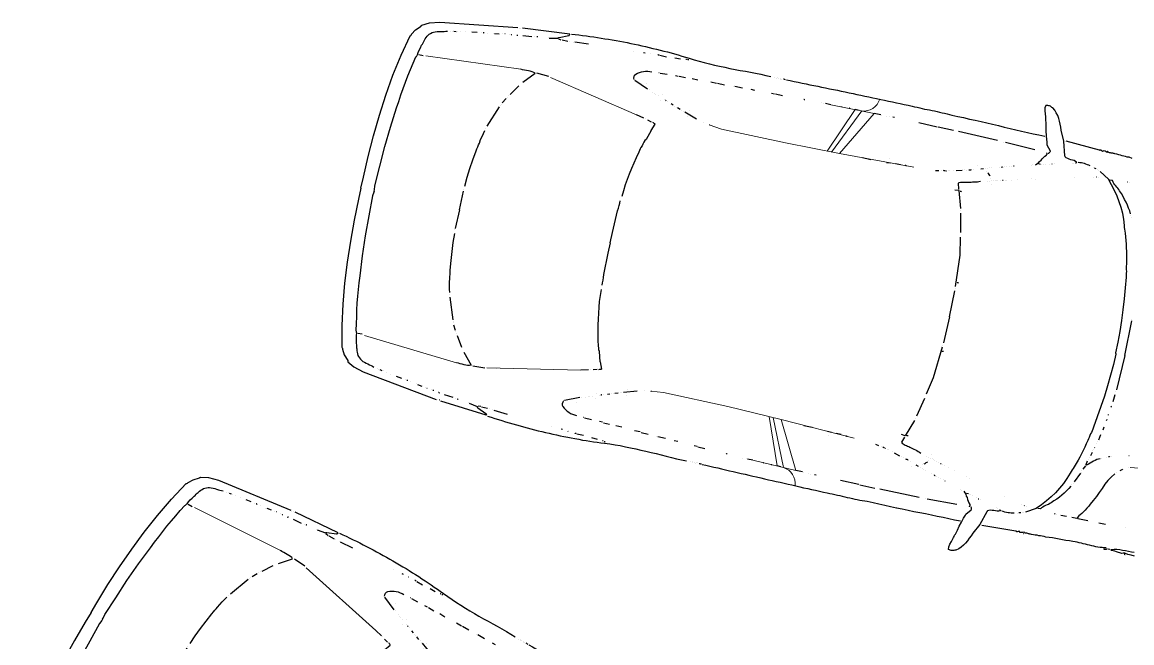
# Model space of a CAD drawing. Header units: metres. Extents: x -45 to 1930, y -347 to 488.
# Drawn here: x 159.108 to 163.72, y -39.914 to -37.332 of the extents above; entities that cross this region are included whole.
import ezdxf

# ---------------------------------------------------------------- set-up
doc = ezdxf.new("R2010")
doc.units = ezdxf.units.M

# ---------------------------------------------------------------- blocks, each defined once
blk = doc.blocks.new('BMW3-PUD')
at = {"lineweight": 0}
for p, q in [((2.5694, 0.7572), (2.3861, 0.7602)), ((2.3861, 0.7602), (2.4905, 0.5663)), ((2.4387, 0.7593), (2.5245, 0.5656)), ((2.4664, 0.7589), (2.5425, 0.5652)), ((3.3491, 0.5435), (3.7319, 0.6186)), ((3.8595, 0.6254), (4.2578, 0.5956)), ((1.0314, 0.4512), (0.2143, 0.3401)), ((3.3491, -0.5435), (3.7319, -0.6186)), ((2.3861, -0.7602), (2.4905, -0.5663)), ((2.4387, -0.7593), (2.5245, -0.5656)), ((2.4664, -0.7589), (2.5425, -0.5652)), ((3.8595, -0.6254), (4.2578, -0.5956)), ((2.5694, -0.7572), (2.3861, -0.7602))]:
    blk.add_line(p, q, dxfattribs=at)
for points in [[(1.5236, 0.7387), (1.5228, 0.7394), (1.5213, 0.7394), (1.5198, 0.7409), (1.519, 0.7424), (1.525, 0.7447), (1.5318, 0.7463), (1.5393, 0.7471), (1.546, 0.7472), (1.5528, 0.748), (1.5595, 0.7489), (1.5663, 0.7512), (1.5715, 0.7543), (1.5722, 0.7558), (1.573, 0.7573), (1.5737, 0.758), (1.5737, 0.758), (1.5902, 0.8161), (1.6115, 0.8584), (1.6159, 0.8704), (1.621, 0.8818), (1.6261, 0.8938), (1.632, 0.9044), (1.6386, 0.915), (1.6468, 0.9249), (1.6549, 0.934), (1.6653, 0.9416), (1.6691, 0.9432), (1.6728, 0.9447), (1.6765, 0.9462), (1.6803, 0.9471), (1.684, 0.9471), (1.6878, 0.9471), (1.6916, 0.9464), (1.6953, 0.9457), (1.697, 0.9345), (1.6948, 0.9232), (1.6905, 0.9111), (1.6876, 0.8991), (1.6855, 0.893), (1.684, 0.8878), (1.6833, 0.8825), (1.6811, 0.878), (1.6768, 0.8592), (1.6725, 0.8411), (1.6675, 0.823), (1.6625, 0.8057), (1.6603, 0.8004), (1.6588, 0.7951), (1.6574, 0.7906), (1.6567, 0.7861), (1.6382, 0.7648), (1.6375, 0.7618), (1.6382, 0.7588), (1.6398, 0.7558), (1.6413, 0.7536), (1.6413, 0.7536), (1.6428, 0.7529), (1.6436, 0.7521), (1.6436, 0.7521)], [(0.9341, 0.8075), (0.9484, 0.8069), (0.9626, 0.8063), (0.9762, 0.8035), (0.9829, 0.8058), (0.9889, 0.8074), (0.9964, 0.8075), (1.0032, 0.8068), (1.0107, 0.8061), (1.0182, 0.8047), (1.0257, 0.8041), (1.0325, 0.8042), (1.034, 0.8034), (1.0347, 0.8034), (1.0348, 0.8019), (1.0348, 0.8004), (1.0236, 0.7973), (1.0123, 0.7949), (1.0003, 0.794), (0.9883, 0.7931), (0.9756, 0.793), (0.9635, 0.7928), (0.9508, 0.7927), (0.9388, 0.7918)], [(0.9784, 0.8088), (0.9776, 0.8088), (0.9761, 0.8087), (0.9754, 0.8087), (0.9739, 0.8087)], [(1.04, 0.8027), (1.0475, 0.8028)], [(1.0535, 0.8007), (1.0535, 0.8007), (1.0535, 0.8022), (1.0528, 0.8029), (1.0528, 0.8029), (1.055, 0.8052), (1.0587, 0.8067), (1.0625, 0.8068), (1.0663, 0.8046)], [(1.0566, 0.7984), (1.0648, 0.8), (1.0738, 0.8016), (1.0821, 0.8025), (1.0911, 0.8033), (1.1001, 0.8035), (1.1083, 0.8036), (1.1173, 0.8037), (1.1264, 0.803), (1.1354, 0.8031), (1.1444, 0.8025), (1.1534, 0.8026), (1.1617, 0.8019), (1.1707, 0.802), (1.1797, 0.8022), (1.1887, 0.8023), (1.1977, 0.8024), (1.212, 0.8033), (1.227, 0.8042), (1.2412, 0.8051), (1.2555, 0.8053), (1.269, 0.8055), (1.2833, 0.8064), (1.2975, 0.8073), (1.311, 0.809), (1.3193, 0.8083), (1.3268, 0.8084), (1.3335, 0.8085), (1.341, 0.8093), (1.3485, 0.8094), (1.356, 0.8103), (1.3636, 0.8104), (1.3718, 0.8104), (1.3756, 0.8105), (1.3786, 0.8105), (1.3816, 0.8106), (1.3853, 0.8106), (1.3883, 0.8099), (1.3914, 0.8099), (1.3951, 0.81), (1.3988, 0.8108), (1.4004, 0.8108), (1.4018, 0.8108), (1.4026, 0.8101), (1.4041, 0.8086), (1.4094, 0.8109), (1.4146, 0.8125), (1.4198, 0.8125), (1.4244, 0.8088), (1.4319, 0.8127), (1.4334, 0.8127), (1.4349, 0.812), (1.4356, 0.8112), (1.4379, 0.8112), (1.582, 0.8182)], [(1.4055, 0.8139), (1.4055, 0.8139), (1.4048, 0.8139), (1.4041, 0.8138), (1.4041, 0.8138)], [(1.4378, 0.8143), (1.4378, 0.8143)], [(2.7721, 0.8189), (2.7556, 0.8195), (2.7391, 0.8193), (2.7225, 0.8198), (2.7053, 0.8196), (2.6887, 0.8202), (2.6722, 0.82), (2.6557, 0.8205), (2.6392, 0.8203), (2.6226, 0.8209), (2.6054, 0.8207), (2.5889, 0.8212), (2.5724, 0.821), (2.5558, 0.8216), (2.5393, 0.8214), (2.522, 0.8219), (2.5055, 0.8217), (2.489, 0.8223), (2.4725, 0.8221), (2.4559, 0.8226), (2.4387, 0.8224), (2.4221, 0.823), (2.4056, 0.8228), (2.3891, 0.8226), (2.3718, 0.8232), (2.3553, 0.823), (2.3388, 0.8235), (2.3215, 0.8233), (2.305, 0.8231), (2.2885, 0.8236), (2.272, 0.8234), (2.2547, 0.824), (2.2382, 0.8238), (2.2276, 0.8237), (2.2171, 0.8236), (2.2059, 0.8234), (2.1954, 0.8233), (2.1848, 0.8232), (2.1743, 0.8238), (2.1638, 0.8237), (2.1533, 0.8243), (2.1428, 0.8242), (2.1315, 0.824), (2.121, 0.8239), (2.1105, 0.8238), (2.1, 0.8237), (2.0895, 0.8235), (2.079, 0.8226), (2.0685, 0.8218), (2.0437, 0.8222), (2.0189, 0.8227), (1.9942, 0.8224), (1.9694, 0.8228), (1.9446, 0.8225), (1.9198, 0.8222), (1.8951, 0.822), (1.8703, 0.8217), (1.8455, 0.8206), (1.8207, 0.8203), (1.796, 0.82), (1.7712, 0.8197), (1.7464, 0.8194), (1.7224, 0.8192), (1.6976, 0.8196), (1.6728, 0.8193)], [(1.9431, 0.8203), (1.9431, 0.8203)], [(2.7751, 0.8182), (2.7781, 0.819), (2.7804, 0.819), (2.7826, 0.819), (2.7849, 0.8191)], [(2.7924, 0.8169), (2.7924, 0.8169)], [(2.7984, 0.8192), (2.7984, 0.8192)], [(2.7984, 0.8162), (2.7984, 0.8162)], [(2.8059, 0.8186), (2.8059, 0.8186)], [(2.8119, 0.8194), (2.8119, 0.8194)], [(2.8127, 0.8164), (2.8127, 0.8164)], [(2.8224, 0.8158), (2.8224, 0.8158)], [(3.686, 0.8133), (3.6702, 0.8146), (3.6552, 0.8167), (3.6394, 0.818), (3.6236, 0.8193), (3.6086, 0.8206), (3.5928, 0.8219), (3.577, 0.8225), (3.5612, 0.8238), (3.5455, 0.8244), (3.5304, 0.8257), (3.5146, 0.8263), (3.4989, 0.8268), (3.4831, 0.8274), (3.4673, 0.828), (3.4516, 0.8285), (3.4365, 0.8284), (3.4208, 0.8289), (3.405, 0.8287), (3.3892, 0.8285), (3.3734, 0.8291), (3.3577, 0.8289), (3.3419, 0.828), (3.3269, 0.8278), (3.3111, 0.8276), (3.2954, 0.8267), (3.2796, 0.8265), (3.2639, 0.8255), (3.2489, 0.8246), (3.2331, 0.8236), (3.2173, 0.8227), (3.2024, 0.821), (3.1866, 0.8201), (3.1648, 0.8183), (3.1431, 0.8166), (3.1213, 0.8156), (3.0988, 0.8153), (3.077, 0.815), (3.0552, 0.8148), (3.0334, 0.8153), (3.0117, 0.815), (2.9899, 0.8155), (2.9681, 0.816), (2.9463, 0.8172), (2.9246, 0.8177), (2.9028, 0.8182), (2.881, 0.8187), (2.86, 0.8185), (2.8382, 0.8189)], [(3.1904, 0.8127), (3.1897, 0.8134), (3.1889, 0.8134), (3.1874, 0.8141), (3.1866, 0.8149)], [(3.195, 0.8119), (3.195, 0.8119), (3.1964, 0.812), (3.1972, 0.812), (3.1979, 0.812)], [(3.2446, 0.8088), (3.2205, 0.81)], [(3.3076, 0.8065), (3.2791, 0.8062)], [(3.3107, 0.8058), (3.3121, 0.8058), (3.3136, 0.8058), (3.3144, 0.8059), (3.3167, 0.8059)], [(3.3452, 0.804), (3.3452, 0.804), (3.346, 0.804), (3.346, 0.804), (3.346, 0.804)], [(3.3693, 0.802), (3.376, 0.8021)], [(3.4174, 0.7988), (3.4174, 0.7988)], [(3.6653, 0.7845), (3.6082, 0.7884)], [(3.7728, 0.7775), (3.7374, 0.7846), (3.7367, 0.7854), (3.7359, 0.7869), (3.7344, 0.7876), (3.7329, 0.7891), (3.6951, 0.8051), (3.6944, 0.8059), (3.6936, 0.8074), (3.6921, 0.8089), (3.692, 0.8111), (3.8897, 0.794)], [(3.8965, 0.791), (3.8965, 0.791), (3.8965, 0.791), (3.8958, 0.791), (3.8958, 0.791), (3.8958, 0.791), (3.8965, 0.791), (3.8965, 0.791), (3.8965, 0.791)], [(3.9033, 0.7896), (3.9033, 0.7896)], [(4.4034, 0), (4.4032, 0.0469), (4.4022, 0.1355), (4.3989, 0.2241), (4.3933, 0.3126), (4.3855, 0.4004), (4.374, 0.4881), (4.3586, 0.5758), (4.3388, 0.6634), (4.3373, 0.6649), (4.3358, 0.6671), (4.335, 0.6694), (4.335, 0.6709), (4.3227, 0.6917), (4.3037, 0.7125), (4.3029, 0.714), (4.3022, 0.7148), (4.3021, 0.7163), (4.3014, 0.717), (4.2727, 0.7325), (4.2312, 0.7447), (3.9093, 0.7919)], [(1.4613, 0.7394), (1.468, 0.741), (1.474, 0.7418), (1.4807, 0.7427), (1.4867, 0.7435), (1.4935, 0.7436), (1.5003, 0.7437), (1.507, 0.743), (1.5138, 0.7423)], [(1.6856, 0.6955), (1.6802, 0.7007), (1.6749, 0.7059), (1.6711, 0.7127), (1.6665, 0.7186), (1.6627, 0.7253), (1.6588, 0.7313), (1.6543, 0.738), (1.6489, 0.7439), (1.6489, 0.7454), (1.6482, 0.7469), (1.6474, 0.7484), (1.6474, 0.7492), (1.6474, 0.7507), (1.6481, 0.7514), (1.6496, 0.7529), (1.6503, 0.7537)], [(1.7014, 0.7558), (1.8267, 0.7596)], [(1.8327, 0.7574), (1.8327, 0.7574)], [(1.8612, 0.76), (2.0279, 0.762)], [(2.1135, 0.7622), (2.0489, 0.7622)], [(2.1173, 0.7608), (2.1961, 0.7617)], [(2.2997, 0.7614), (2.3065, 0.7615)], [(2.3223, 0.7617), (2.3223, 0.7617)], [(2.332, 0.7604), (2.332, 0.7604)], [(2.3538, 0.7606), (2.3538, 0.7606)], [(2.3576, 0.7599), (2.3861, 0.7602)], [(2.4499, 0.7587), (2.4664, 0.7589)], [(2.489, 0.7592), (2.489, 0.7592), (2.4905, 0.7592), (2.4912, 0.7592), (2.4912, 0.7592)], [(2.4987, 0.7586), (2.4987, 0.7586)], [(2.5228, 0.7589), (2.5228, 0.7589), (2.5243, 0.7589), (2.525, 0.7589), (2.525, 0.7589)], [(2.5694, 0.7572), (2.5926, 0.7574)], [(2.5987, 0.7553), (2.5987, 0.7553)], [(2.6114, 0.7577), (2.6114, 0.7577)], [(2.679, 0.754), (2.6805, 0.754), (2.6813, 0.754), (2.6828, 0.754), (2.6843, 0.754)], [(2.8044, 0.7517), (2.7744, 0.7521)], [(2.8082, 0.7503), (2.821, 0.7504)], [(2.8908, 0.7475), (2.9059, 0.7477)], [(2.9434, 0.7459), (2.9757, 0.7463)], [(2.9825, 0.7456), (2.9825, 0.7456)], [(3.0486, 0.7434), (3.0186, 0.7438)], [(3.0523, 0.7419), (3.0764, 0.7422)], [(3.1312, 0.7391), (3.156, 0.7394)], [(3.2101, 0.7378), (3.1838, 0.7382)], [(3.6699, 0.7831), (3.6699, 0.7831)], [(3.6856, 0.7832), (3.6856, 0.7832)], [(3.7187, 0.7814), (3.6939, 0.7818)], [(3.7217, 0.7799), (3.7329, 0.7816)], [(3.7773, 0.7768), (3.7773, 0.7768)], [(3.8202, 0.7721), (3.8209, 0.7721), (3.8217, 0.7721), (3.8224, 0.7721), (3.8239, 0.7721)], [(3.8315, 0.77), (3.8315, 0.77)], [(3.8818, 0.7646), (3.8442, 0.7679)], [(3.9067, 0.7604), (3.9059, 0.7603), (3.9044, 0.7611), (3.9036, 0.7618), (3.9021, 0.7618)], [(3.9277, 0.7576), (3.9277, 0.7576), (3.9285, 0.7576), (3.93, 0.7576), (3.9307, 0.7577)], [(3.9382, 0.757), (3.9382, 0.757)], [(3.9555, 0.7549), (3.9555, 0.7549), (3.9563, 0.7549), (3.957, 0.755), (3.957, 0.755)], [(3.9653, 0.7528), (3.9653, 0.7528)], [(3.9984, 0.7472), (3.9796, 0.7507)], [(4.0029, 0.7458), (4.0029, 0.7458)], [(4.0285, 0.7423), (4.0285, 0.7423)], [(4.0413, 0.7402), (4.0428, 0.7402), (4.0435, 0.7402), (4.0451, 0.7402), (4.0458, 0.7402)], [(4.0526, 0.7396), (4.0526, 0.7396)], [(0.9962, 0.7009), (0.9962, 0.7009)], [(1.081, 0.7041), (1.1088, 0.7044)], [(1.0873, 0.4909), (1.0991, 0.5068), (1.1094, 0.5235), (1.1182, 0.5416), (1.1262, 0.5612), (1.1343, 0.5801), (1.1423, 0.599), (1.1511, 0.6179), (1.1607, 0.6352), (1.165, 0.645), (1.1702, 0.6549), (1.1753, 0.664), (1.1812, 0.673), (1.1864, 0.6806), (1.1916, 0.6874), (1.196, 0.6935), (1.2004, 0.701), (1.2004, 0.7018), (1.2004, 0.7033), (1.2011, 0.704), (1.2019, 0.7056), (1.2236, 0.7066)], [(1.1515, 0.7057), (1.1515, 0.7057)], [(1.1561, 0.705), (1.1973, 0.7062)], [(1.1907, 0), (1.1907, 0.0026), (1.1909, 0.0476), (1.1927, 0.0935), (1.1959, 0.1386), (1.1991, 0.1836), (1.2038, 0.2295), (1.2093, 0.2746), (1.2155, 0.3197), (1.2169, 0.328), (1.2183, 0.3356), (1.2197, 0.3431), (1.2219, 0.3499), (1.2233, 0.3574), (1.2247, 0.3649), (1.2254, 0.3717), (1.2268, 0.3785), (1.2304, 0.3935), (1.2332, 0.4086), (1.2368, 0.4236), (1.2411, 0.4387), (1.2447, 0.4538), (1.249, 0.4681), (1.2533, 0.4831), (1.2584, 0.4975), (1.2613, 0.5058), (1.2642, 0.5126), (1.2671, 0.5201), (1.2693, 0.5276), (1.278, 0.5525), (1.2875, 0.5752), (1.2993, 0.5978), (1.3118, 0.6198), (1.3258, 0.6402), (1.3413, 0.6607), (1.3583, 0.6811), (1.3761, 0.7009), (1.4164, 0.7254)], [(1.2454, 0.7068), (1.2702, 0.7071)], [(1.2552, 0.58), (1.261, 0.5914), (1.2684, 0.602), (1.2758, 0.6133), (1.2832, 0.6239), (1.2921, 0.6338), (1.3009, 0.6444), (1.3106, 0.6543), (1.3202, 0.6642), (1.3247, 0.6687), (1.3299, 0.6733), (1.3351, 0.6771), (1.3403, 0.6809), (1.3455, 0.6847), (1.35, 0.6893), (1.3544, 0.6939), (1.3581, 0.6992), (1.3694, 0.6993)], [(1.2882, 0.7073), (1.2882, 0.7073)], [(1.2942, 0.7067), (1.2942, 0.7067), (1.2957, 0.7067), (1.2965, 0.7067), (1.2965, 0.7067)], [(1.4189, 0.7014), (1.4189, 0.7014)], [(1.4224, 0.7277), (1.4224, 0.7277)], [(1.4279, 0.7), (1.4279, 0.7), (1.4272, 0.7), (1.4257, 0.7), (1.4257, 0.7)], [(1.4291, 0.73), (1.4291, 0.73)], [(1.4351, 0.7331), (1.4426, 0.734)], [(1.4377, 0.6971), (1.4377, 0.6971)], [(1.4485, 0.7363), (1.4485, 0.7363)], [(1.5312, 0.735), (1.5312, 0.735)], [(1.5379, 0.7336), (1.5379, 0.7336)], [(1.6102, 0.7157), (1.6102, 0.7157)], [(1.62, 0.7136), (1.62, 0.7136), (1.6193, 0.7135), (1.6178, 0.7135), (1.6178, 0.7135)], [(1.6291, 0.7107), (1.6291, 0.7107)], [(1.6449, 0.7063), (1.6449, 0.7063)], [(1.6532, 0.7042), (1.6532, 0.7042)], [(1.6607, 0.7028), (1.6607, 0.7028)], [(1.6645, 0.7013), (1.672, 0.7014)], [(1.6954, 0.6927), (1.6954, 0.6927)], [(3.2146, 0.7363), (3.2266, 0.7365)], [(3.2905, 0.7342), (3.2612, 0.7354)], [(3.295, 0.7335), (3.295, 0.7335), (3.2957, 0.7336), (3.2965, 0.7336), (3.2965, 0.7336)], [(3.391, 0.6844), (3.3931, 0.6904), (3.3938, 0.6972), (3.393, 0.7032), (3.3892, 0.7084), (3.3823, 0.7136), (3.3748, 0.718), (3.3672, 0.7224), (3.3597, 0.726), (3.3514, 0.729), (3.3423, 0.7304), (3.3341, 0.7317), (3.3251, 0.7316)], [(4.0924, 0.7333), (4.0699, 0.7368)], [(4.1165, 0.7291), (4.1165, 0.7291)], [(4.1376, 0.7248), (4.1376, 0.7248)], [(4.1489, 0.7227), (4.1489, 0.7227)], [(4.1654, 0.7207), (4.1564, 0.7221)], [(4.1699, 0.72), (4.1699, 0.72)], [(4.1775, 0.7178), (4.1775, 0.7178)], [(4.3475, 0), (4.3474, 0.005), (4.3495, 0.0215), (4.3462, 0.1056), (4.343, 0.1904), (4.3375, 0.2744), (4.3297, 0.3577), (4.3271, 0.3862), (4.3238, 0.4147), (4.3204, 0.4424), (4.3171, 0.4702), (4.3123, 0.4986), (4.3074, 0.5264), (4.3026, 0.5541), (4.297, 0.5826), (4.2955, 0.5848), (4.2947, 0.5878), (4.2939, 0.59), (4.2924, 0.5923), (4.2922, 0.6028), (4.2899, 0.6133), (4.2867, 0.6237), (4.2843, 0.635), (4.282, 0.6402), (4.2805, 0.6462), (4.2789, 0.6522), (4.2773, 0.6574), (4.275, 0.6641), (4.2727, 0.6701), (4.2703, 0.6761), (4.2665, 0.6821), (4.2627, 0.6865), (4.2581, 0.691), (4.2528, 0.6954), (4.2476, 0.6991), (4.2408, 0.702), (4.2332, 0.7042), (4.2257, 0.7064), (4.2189, 0.7078), (4.2114, 0.7099), (4.2046, 0.7114), (4.1978, 0.7135), (4.1918, 0.7157)], [(4.2969, 0.7155), (4.2969, 0.7155)], [(1.5138, 0.6793), (1.5138, 0.6793)], [(1.7014, 0.6905), (1.7014, 0.6905)], [(1.7714, 0.6703), (1.7714, 0.6703), (1.7714, 0.6711), (1.7707, 0.6718), (1.7707, 0.6718)], [(1.7798, 0.6666), (1.7798, 0.6666)], [(1.7895, 0.6653), (1.7895, 0.6653)], [(1.8001, 0.6616), (1.8001, 0.6616)], [(1.8084, 0.6595), (1.8084, 0.6595)], [(1.8204, 0.6551), (1.8197, 0.6559), (1.8189, 0.6566), (1.8167, 0.6566), (1.8152, 0.6573)], [(1.8302, 0.6522), (1.8302, 0.6522)], [(3.2622, 0.6475), (3.2622, 0.6475)], [(3.3043, 0.6488), (3.3043, 0.6488)], [(3.3207, 0.6558), (3.3207, 0.6558)], [(3.3282, 0.6566), (3.3872, 0.6813)], [(3.3369, 0.6807), (3.3369, 0.6807)], [(1.6742, 0.6368), (1.6742, 0.6368)], [(1.6885, 0.634), (1.6885, 0.634)], [(1.7428, 0.6189), (1.7428, 0.6189)], [(1.7684, 0.6117), (1.7684, 0.6117)], [(1.788, 0.6074), (1.788, 0.6074)], [(1.794, 0.6052), (1.794, 0.6052)], [(1.8046, 0.6031), (1.8046, 0.6031), (1.8038, 0.6031), (1.8023, 0.6031), (1.8023, 0.6031)], [(1.8143, 0.6002), (1.8143, 0.6002)], [(1.8556, 0.6007), (1.8556, 0.6007)], [(1.8585, 0.6083), (1.8615, 0.6113), (1.8645, 0.6143), (1.8682, 0.6181), (1.8719, 0.6204)], [(1.8604, 0.6436), (1.8604, 0.6436)], [(1.8679, 0.6414), (1.8679, 0.6414)], [(1.8755, 0.6385), (1.8755, 0.6385)], [(1.8786, 0.625), (1.8786, 0.625)], [(1.8845, 0.6364), (1.8845, 0.6364)], [(1.9033, 0.6306), (1.8928, 0.6334)], [(1.9182, 0.639), (1.9182, 0.639)], [(1.9305, 0.6211), (1.9305, 0.6211)], [(1.9508, 0.6154), (1.9478, 0.6161), (1.9456, 0.6161), (1.9425, 0.6168), (1.9403, 0.619)], [(1.9591, 0.6125), (1.9591, 0.6125)], [(1.9681, 0.6111), (1.9681, 0.6111)], [(2.0021, 0.601), (1.978, 0.6082)], [(3.1388, 0.6063), (3.1388, 0.6063)], [(3.1689, 0.6006), (3.1689, 0.6006)], [(3.1764, 0.6037), (3.1891, 0.6084)], [(3.1951, 0.61), (3.1951, 0.61)], [(3.2033, 0.6123), (3.2033, 0.6123)], [(3.2093, 0.6154), (3.219, 0.6193)], [(3.2347, 0.6247), (3.2347, 0.6247)], [(3.2415, 0.6263), (3.2422, 0.6263), (3.243, 0.627), (3.2437, 0.6278), (3.2452, 0.6278)], [(3.2512, 0.6294), (3.2512, 0.6294)], [(3.2655, 0.6236), (3.2655, 0.6236)], [(3.2781, 0.6395), (3.2781, 0.6395)], [(3.2886, 0.6434), (3.2886, 0.6434)], [(3.2945, 0.6457), (3.2945, 0.6457)], [(3.6922, 0.6129), (3.6922, 0.6129)], [(3.7319, 0.6186), (3.7319, 0.6186)], [(3.7394, 0.6209), (3.7911, 0.6238)], [(3.8398, 0.5749), (3.7987, 0.6217), (3.8047, 0.624), (3.8121, 0.6256), (3.8196, 0.6257), (3.8272, 0.6257), (3.8354, 0.6251), (3.8437, 0.6252), (3.852, 0.6246), (3.8595, 0.6254)], [(1.2281, 0.5189), (1.2449, 0.5589)], [(1.2471, 0.5649), (1.2471, 0.5649)], [(1.2522, 0.5725), (1.2522, 0.5725)], [(1.8234, 0.5981), (1.8234, 0.5981)], [(1.8309, 0.5952), (1.8309, 0.5952)], [(1.8347, 0.5937), (1.8347, 0.5937)], [(1.8422, 0.5923), (1.8422, 0.5923)], [(1.8477, 0.5743), (1.8477, 0.5743)], [(1.8498, 0.5909), (1.8498, 0.5909)], [(1.8573, 0.588), (1.8573, 0.588)], [(1.8664, 0.5851), (1.8664, 0.5851)], [(1.9744, 0.5278), (1.9816, 0.5512), (1.9786, 0.5549), (1.974, 0.5571), (1.9695, 0.5585), (1.9643, 0.56), (1.959, 0.5607), (1.9537, 0.5621), (1.9484, 0.5628), (1.9439, 0.565), (1.9379, 0.5664), (1.9311, 0.5678), (1.9251, 0.5693), (1.9183, 0.5707), (1.9123, 0.5721), (1.9055, 0.5743), (1.8995, 0.5765), (1.8934, 0.5794)], [(2.0111, 0.5981), (2.0111, 0.5981)], [(2.0269, 0.5945), (2.0269, 0.5945)], [(2.0322, 0.5931), (2.0322, 0.5931)], [(2.0435, 0.5902), (2.0435, 0.5902), (2.0427, 0.5909), (2.0412, 0.5917), (2.0412, 0.5917)], [(2.0465, 0.5895), (2.048, 0.5895), (2.0495, 0.5895), (2.051, 0.5895), (2.0533, 0.5896)], [(2.0593, 0.5874), (2.0593, 0.5874)], [(2.0856, 0.5832), (2.0721, 0.5853)], [(2.2081, 0.5764), (2.2096, 0.5764), (2.2103, 0.5764), (2.2118, 0.5764), (2.2133, 0.5765)], [(2.2268, 0.5766), (2.2268, 0.5766)], [(2.2336, 0.5745), (2.2547, 0.5747)], [(2.2922, 0.5721), (2.2757, 0.5734)], [(2.2845, 0.5893), (2.2845, 0.5893)], [(2.3936, 0.5703), (2.3583, 0.5699)], [(3.0724, 0.5709), (3.0724, 0.5709)], [(3.1016, 0.5788), (3.1555, 0.5975)], [(3.1421, 0.5823), (3.1421, 0.5823)], [(3.1622, 0.5983), (3.1622, 0.5983)], [(3.603, 0.5946), (3.603, 0.5946)], [(3.8811, 0.513), (3.8535, 0.5562)], [(4.2683, 0.5927), (4.2871, 0.5929)], [(1.2259, 0.5129), (1.2259, 0.5129)], [(1.949, 0.4517), (1.9722, 0.5225), (1.9895, 0.5205)], [(1.961, 0.5201), (1.9625, 0.5202), (1.964, 0.5202), (1.9647, 0.5202), (1.967, 0.5202)], [(3.2768, 0.4931), (3.266, 0.5214), (3.2675, 0.523), (3.2697, 0.5245), (3.2727, 0.5253), (3.2764, 0.5268)], [(3.2824, 0.5269), (3.2989, 0.5316)], [(3.3109, 0.5347), (3.3109, 0.5347)], [(3.3176, 0.5363), (3.3491, 0.5435)], [(1.0546, 0.4627), (1.0546, 0.4627)], [(1.0605, 0.4666), (1.0702, 0.4735)], [(1.0821, 0.4849), (1.0821, 0.4849)], [(1.1607, 0.4423), (1.1674, 0.4453), (1.1734, 0.4484), (1.1794, 0.453), (1.1853, 0.4583), (1.1912, 0.4636), (1.1972, 0.469), (1.2031, 0.4743), (1.2098, 0.4804), (1.2106, 0.4804), (1.2113, 0.4797), (1.2121, 0.4789), (1.2128, 0.4782), (1.21, 0.4616)], [(1.2135, 0.4834), (1.2216, 0.5001)], [(1.2237, 0.5068), (1.2237, 0.5068)], [(3.2768, 0.4931), (3.2886, 0.4519), (3.2932, 0.4459), (3.2955, 0.4385), (3.2979, 0.4295), (3.2995, 0.422), (3.3026, 0.4145), (3.3042, 0.4078), (3.3057, 0.401), (3.3073, 0.3935), (3.3129, 0.3688), (3.3176, 0.3448), (3.3224, 0.3209), (3.3265, 0.2962), (3.3298, 0.2722), (3.3331, 0.2482), (3.3349, 0.2234), (3.3367, 0.1986)], [(3.8864, 0.5071), (3.8864, 0.5071)], [(3.8902, 0.4996), (3.8902, 0.4996)], [(3.9056, 0.4727), (3.8941, 0.4937)], [(3.9079, 0.4653), (3.9079, 0.4653)], [(1.0382, 0.4528), (1.0382, 0.4528)], [(1.1166, 0.4229), (1.1166, 0.4229)], [(1.1234, 0.4253), (1.1249, 0.4253), (1.1264, 0.4261), (1.1271, 0.4261), (1.1286, 0.4261)], [(1.1353, 0.4292), (1.1353, 0.4292)], [(1.154, 0.4392), (1.154, 0.4392)], [(1.197, 0.4164), (1.197, 0.4164)], [(1.1985, 0.4239), (1.202, 0.4382)], [(1.2035, 0.445), (1.2035, 0.445)], [(1.2079, 0.4541), (1.2079, 0.4541)], [(1.9277, 0.353), (1.9447, 0.4328)], [(1.9476, 0.4441), (1.9476, 0.4441)], [(3.9102, 0.46), (3.9102, 0.46)], [(3.9459, 0.3636), (3.9133, 0.4541)], [(1.0448, 0.4041), (1.0448, 0.4041), (1.0463, 0.4041), (1.047, 0.4041), (1.047, 0.4041)], [(1.1855, 0.3735), (1.1855, 0.3735)], [(1.1877, 0.381), (1.1877, 0.381)], [(1.1927, 0.4006), (1.1927, 0.4006), (1.1927, 0.4021), (1.1927, 0.4028), (1.1927, 0.4028)], [(1.1949, 0.4089), (1.1949, 0.4089)], [(1.1743, 0.311), (1.1749, 0.323)], [(1.1799, 0.3441), (1.1841, 0.3675)], [(1.9018, 0.1297), (1.9108, 0.2612), (1.9249, 0.3342)], [(3.9491, 0.3516), (3.9491, 0.3516)], [(3.9836, 0.1005), (3.9817, 0.1388), (3.9782, 0.1763), (3.974, 0.2145), (3.969, 0.2535), (3.9674, 0.2633), (3.9658, 0.2722), (3.9649, 0.2805), (3.9626, 0.2887), (3.9609, 0.3037), (3.9577, 0.3179), (3.9546, 0.3314), (3.9514, 0.3449)], [(1.1679, 0.2764), (1.1679, 0.2779), (1.1687, 0.2794), (1.1694, 0.2802), (1.1694, 0.2824)], [(1.1667, 0.2546), (1.1667, 0.2546), (1.1667, 0.2561), (1.1667, 0.2568), (1.1666, 0.2576)], [(1.1572, 0.1696), (1.1598, 0.199)], [(1.1619, 0.2177), (1.1619, 0.2193), (1.1619, 0.22), (1.1618, 0.2215), (1.1626, 0.2222)], [(1.153, 0), (1.1552, 0.1471)], [(1.1574, 0.1531), (1.1574, 0.1531)], [(1.8926, 0.1461), (1.8941, 0.1461), (1.8956, 0.1462), (1.8964, 0.1462), (1.8986, 0.1462)], [(3.3424, 0), (3.3423, 0.044), (3.3412, 0.1356), (3.3395, 0.1476), (3.3394, 0.1589), (3.3393, 0.1694), (3.3391, 0.1799)], [(1.8992, 0), (1.9005, 0.1109)], [(1.9004, 0.1222), (1.9004, 0.1222)], [(1.8987, 0.0535), (1.8987, 0.0535)], [(1.8988, 0.0588), (1.8988, 0.0588)], [(3.9834, 0), (3.9846, 0.0795)], [(3.9853, 0.0855), (3.9853, 0.0855)], [(1.153, 0), (1.1552, -0.1471)], [(1.1907, 0), (1.1907, -0.0026), (1.1909, -0.0476), (1.1927, -0.0935), (1.1959, -0.1386), (1.1991, -0.1836), (1.2038, -0.2295), (1.2093, -0.2746), (1.2155, -0.3197), (1.2169, -0.328), (1.2183, -0.3356), (1.2197, -0.3431), (1.2219, -0.3499), (1.2233, -0.3574), (1.2247, -0.3649), (1.2254, -0.3717), (1.2268, -0.3785), (1.2304, -0.3935), (1.2332, -0.4086), (1.2368, -0.4236), (1.2411, -0.4387), (1.2447, -0.4538), (1.249, -0.4681), (1.2533, -0.4831), (1.2584, -0.4975), (1.2613, -0.5058), (1.2642, -0.5126), (1.2671, -0.5201), (1.2693, -0.5276), (1.278, -0.5525), (1.2875, -0.5752), (1.2993, -0.5978), (1.3118, -0.6198), (1.3258, -0.6402), (1.3413, -0.6607), (1.3583, -0.6811), (1.3761, -0.7009), (1.4164, -0.7254)], [(4.4034, 0), (4.4032, -0.0469), (4.4022, -0.1355), (4.3989, -0.2241), (4.3933, -0.3126), (4.3855, -0.4004), (4.374, -0.4881), (4.3586, -0.5758), (4.3388, -0.6634), (4.3373, -0.6649), (4.3358, -0.6671), (4.335, -0.6694), (4.335, -0.6709), (4.3227, -0.6917), (4.3037, -0.7125), (4.3029, -0.714), (4.3022, -0.7148), (4.3021, -0.7163), (4.3014, -0.717), (4.2727, -0.7325), (4.2312, -0.7447), (3.9093, -0.7919)], [(3.9834, 0), (3.9846, -0.0795)], [(1.8992, 0), (1.9005, -0.1109)], [(3.3424, 0), (3.3423, -0.044), (3.3412, -0.1356), (3.3395, -0.1476), (3.3394, -0.1589), (3.3393, -0.1694), (3.3391, -0.1799)], [(4.3475, 0), (4.3474, -0.005), (4.3495, -0.0215), (4.3462, -0.1056), (4.343, -0.1904), (4.3375, -0.2744), (4.3297, -0.3577), (4.3271, -0.3862), (4.3238, -0.4147), (4.3204, -0.4424), (4.3171, -0.4702), (4.3123, -0.4986), (4.3074, -0.5264), (4.3026, -0.5541), (4.297, -0.5826), (4.2955, -0.5848), (4.2947, -0.5878), (4.2939, -0.59), (4.2924, -0.5923), (4.2922, -0.6028), (4.2899, -0.6133), (4.2867, -0.6237), (4.2843, -0.635), (4.282, -0.6402), (4.2805, -0.6462), (4.2789, -0.6522), (4.2773, -0.6574), (4.275, -0.6641), (4.2727, -0.6701), (4.2703, -0.6761), (4.2665, -0.6821), (4.2627, -0.6865), (4.2581, -0.691), (4.2528, -0.6954), (4.2476, -0.6991), (4.2408, -0.702), (4.2332, -0.7042), (4.2257, -0.7064), (4.2189, -0.7078), (4.2114, -0.7099), (4.2046, -0.7114), (4.1978, -0.7135), (4.1918, -0.7157)], [(1.8987, -0.0535), (1.8987, -0.0535)], [(1.8988, -0.0588), (1.8988, -0.0588)], [(3.9853, -0.0855), (3.9853, -0.0855)], [(1.9004, -0.1222), (1.9004, -0.1222)], [(1.9018, -0.1297), (1.9108, -0.2612), (1.9249, -0.3342)], [(3.9836, -0.1005), (3.9817, -0.1388), (3.9782, -0.1763), (3.974, -0.2145), (3.969, -0.2535), (3.9674, -0.2633), (3.9658, -0.2722), (3.9649, -0.2805), (3.9626, -0.2887), (3.9609, -0.3037), (3.9577, -0.3179), (3.9546, -0.3314), (3.9514, -0.3449)], [(1.1574, -0.1531), (1.1574, -0.1531)], [(1.8926, -0.1461), (1.8941, -0.1461), (1.8956, -0.1462), (1.8964, -0.1462), (1.8986, -0.1462)], [(3.2768, -0.4931), (3.2886, -0.4519), (3.2932, -0.4459), (3.2955, -0.4385), (3.2979, -0.4295), (3.2995, -0.422), (3.3026, -0.4145), (3.3042, -0.4078), (3.3057, -0.401), (3.3073, -0.3935), (3.3129, -0.3688), (3.3176, -0.3448), (3.3224, -0.3209), (3.3265, -0.2962), (3.3298, -0.2722), (3.3331, -0.2482), (3.3349, -0.2234), (3.3367, -0.1986)], [(1.9277, -0.353), (1.9447, -0.4328)], [(3.9459, -0.3636), (3.9133, -0.4541)], [(3.9491, -0.3516), (3.9491, -0.3516)], [(1.9476, -0.4441), (1.9476, -0.4441)], [(1.949, -0.4517), (1.9722, -0.5225), (1.9895, -0.5205)], [(3.9102, -0.46), (3.9102, -0.46)], [(3.2768, -0.4931), (3.266, -0.5214), (3.2675, -0.523), (3.2697, -0.5245), (3.2727, -0.5253), (3.2764, -0.5268)], [(3.8864, -0.5071), (3.8864, -0.5071)], [(3.8902, -0.4996), (3.8902, -0.4996)], [(3.9056, -0.4727), (3.8941, -0.4937)], [(3.9079, -0.4653), (3.9079, -0.4653)], [(1.9744, -0.5278), (1.9816, -0.5512), (1.9786, -0.5549), (1.974, -0.5571), (1.9695, -0.5585), (1.9643, -0.56), (1.959, -0.5607), (1.9537, -0.5621), (1.9484, -0.5628), (1.9439, -0.565), (1.9379, -0.5664), (1.9311, -0.5678), (1.9251, -0.5693), (1.9183, -0.5707), (1.9123, -0.5721), (1.9055, -0.5743), (1.8995, -0.5765), (1.8934, -0.5794)], [(1.961, -0.5201), (1.9625, -0.5202), (1.964, -0.5202), (1.9647, -0.5202), (1.967, -0.5202)], [(3.2824, -0.5269), (3.2989, -0.5316)], [(3.3109, -0.5347), (3.3109, -0.5347)], [(3.3176, -0.5363), (3.3491, -0.5435)], [(3.8811, -0.513), (3.8535, -0.5562)], [(1.2471, -0.5649), (1.2471, -0.5649)], [(1.2522, -0.5725), (1.2522, -0.5725)], [(1.2552, -0.58), (1.261, -0.5914), (1.2684, -0.602), (1.2758, -0.6133), (1.2832, -0.6239), (1.2921, -0.6338), (1.3009, -0.6444), (1.3106, -0.6543), (1.3202, -0.6642), (1.3247, -0.6687), (1.3299, -0.6733), (1.3351, -0.6771), (1.3403, -0.6809), (1.3455, -0.6847), (1.35, -0.6893), (1.3544, -0.6939), (1.3581, -0.6992), (1.3694, -0.6993)], [(1.8234, -0.5981), (1.8234, -0.5981)], [(1.8309, -0.5952), (1.8309, -0.5952)], [(1.8347, -0.5937), (1.8347, -0.5937)], [(1.8422, -0.5923), (1.8422, -0.5923)], [(1.8477, -0.5743), (1.8477, -0.5743)], [(1.8498, -0.5909), (1.8498, -0.5909)], [(1.8573, -0.588), (1.8573, -0.588)], [(1.8664, -0.5851), (1.8664, -0.5851)], [(2.0111, -0.5981), (2.0111, -0.5981)], [(2.0269, -0.5945), (2.0269, -0.5945)], [(2.0322, -0.5931), (2.0322, -0.5931)], [(2.0435, -0.5902), (2.0435, -0.5902), (2.0427, -0.5909), (2.0412, -0.5917), (2.0412, -0.5917)], [(2.0465, -0.5895), (2.048, -0.5895), (2.0495, -0.5895), (2.051, -0.5895), (2.0533, -0.5896)], [(2.0593, -0.5874), (2.0593, -0.5874)], [(2.0856, -0.5832), (2.0721, -0.5853)], [(2.2081, -0.5764), (2.2096, -0.5764), (2.2103, -0.5764), (2.2118, -0.5764), (2.2133, -0.5765)], [(2.2268, -0.5766), (2.2268, -0.5766)], [(2.2336, -0.5745), (2.2547, -0.5747)], [(2.2922, -0.5721), (2.2757, -0.5734)], [(2.2845, -0.5893), (2.2845, -0.5893)], [(2.3936, -0.5703), (2.3583, -0.5699)], [(3.0724, -0.5709), (3.0724, -0.5709)], [(3.1016, -0.5788), (3.1555, -0.5975)], [(3.1421, -0.5823), (3.1421, -0.5823)], [(3.1622, -0.5983), (3.1622, -0.5983)], [(3.603, -0.5946), (3.603, -0.5946)], [(3.8398, -0.5749), (3.7987, -0.6217), (3.8047, -0.624), (3.8121, -0.6256), (3.8196, -0.6257), (3.8272, -0.6257), (3.8354, -0.6251), (3.8437, -0.6252), (3.852, -0.6246), (3.8595, -0.6254)], [(4.2683, -0.5927), (4.2871, -0.5929)], [(1.6742, -0.6368), (1.6742, -0.6368)], [(1.6885, -0.634), (1.6885, -0.634)], [(1.7428, -0.6189), (1.7428, -0.6189)], [(1.7684, -0.6117), (1.7684, -0.6117)], [(1.788, -0.6074), (1.788, -0.6074)], [(1.794, -0.6052), (1.794, -0.6052)], [(1.8046, -0.6031), (1.8046, -0.6031), (1.8038, -0.6031), (1.8023, -0.6031), (1.8023, -0.6031)], [(1.8143, -0.6002), (1.8143, -0.6002)], [(1.8556, -0.6007), (1.8556, -0.6007)], [(1.8585, -0.6083), (1.8615, -0.6113), (1.8645, -0.6143), (1.8682, -0.6181), (1.8719, -0.6204)], [(1.8604, -0.6436), (1.8604, -0.6436)], [(1.8679, -0.6414), (1.8679, -0.6414)], [(1.8755, -0.6385), (1.8755, -0.6385)], [(1.8786, -0.625), (1.8786, -0.625)], [(1.8845, -0.6364), (1.8845, -0.6364)], [(1.9033, -0.6306), (1.8928, -0.6334)], [(1.9182, -0.639), (1.9182, -0.639)], [(1.9305, -0.6211), (1.9305, -0.6211)], [(1.9508, -0.6154), (1.9478, -0.6161), (1.9456, -0.6161), (1.9425, -0.6168), (1.9403, -0.619)], [(1.9591, -0.6125), (1.9591, -0.6125)], [(1.9681, -0.6111), (1.9681, -0.6111)], [(2.0021, -0.601), (1.978, -0.6082)], [(3.1388, -0.6063), (3.1388, -0.6063)], [(3.1689, -0.6006), (3.1689, -0.6006)], [(3.1764, -0.6037), (3.1891, -0.6084)], [(3.1951, -0.61), (3.1951, -0.61)], [(3.2033, -0.6123), (3.2033, -0.6123)], [(3.2093, -0.6154), (3.219, -0.6193)], [(3.2347, -0.6247), (3.2347, -0.6247)], [(3.2415, -0.6263), (3.2422, -0.6263), (3.243, -0.627), (3.2437, -0.6278), (3.2452, -0.6278)], [(3.2512, -0.6294), (3.2512, -0.6294)], [(3.2655, -0.6236), (3.2655, -0.6236)], [(3.2781, -0.6395), (3.2781, -0.6395)], [(3.2886, -0.6434), (3.2886, -0.6434)], [(3.2945, -0.6457), (3.2945, -0.6457)], [(3.6922, -0.6129), (3.6922, -0.6129)], [(3.7319, -0.6186), (3.7319, -0.6186)], [(3.7394, -0.6209), (3.7911, -0.6238)], [(1.5138, -0.6793), (1.5138, -0.6793)], [(1.7014, -0.6905), (1.7014, -0.6905)], [(1.7714, -0.6703), (1.7714, -0.6703), (1.7714, -0.6711), (1.7707, -0.6718), (1.7707, -0.6718)], [(1.7798, -0.6666), (1.7798, -0.6666)], [(1.7895, -0.6653), (1.7895, -0.6653)], [(1.8001, -0.6616), (1.8001, -0.6616)], [(1.8084, -0.6595), (1.8084, -0.6595)], [(1.8204, -0.6551), (1.8197, -0.6559), (1.8189, -0.6566), (1.8167, -0.6566), (1.8152, -0.6573)], [(1.8302, -0.6522), (1.8302, -0.6522)], [(3.2622, -0.6475), (3.2622, -0.6475)], [(3.3043, -0.6488), (3.3043, -0.6488)], [(3.3207, -0.6558), (3.3207, -0.6558)], [(3.391, -0.6844), (3.3931, -0.6904), (3.3938, -0.6972), (3.393, -0.7032), (3.3892, -0.7084), (3.3823, -0.7136), (3.3748, -0.718), (3.3672, -0.7224), (3.3597, -0.726), (3.3514, -0.729), (3.3423, -0.7304), (3.3341, -0.7317), (3.3251, -0.7316)], [(3.3282, -0.6566), (3.3872, -0.6813)], [(3.3369, -0.6807), (3.3369, -0.6807)], [(1.2882, -0.7073), (1.2882, -0.7073)], [(1.2942, -0.7067), (1.2942, -0.7067), (1.2957, -0.7067), (1.2965, -0.7067), (1.2965, -0.7067)], [(1.4189, -0.7014), (1.4189, -0.7014)], [(1.4224, -0.7277), (1.4224, -0.7277)], [(1.4279, -0.7), (1.4279, -0.7), (1.4272, -0.7), (1.4257, -0.7), (1.4257, -0.7)], [(1.4291, -0.73), (1.4291, -0.73)], [(1.4351, -0.7331), (1.4426, -0.734)], [(1.4377, -0.6971), (1.4377, -0.6971)], [(1.4485, -0.7363), (1.4485, -0.7363)], [(1.5312, -0.735), (1.5312, -0.735)], [(1.5379, -0.7336), (1.5379, -0.7336)], [(1.6102, -0.7157), (1.6102, -0.7157)], [(1.62, -0.7136), (1.62, -0.7136), (1.6193, -0.7135), (1.6178, -0.7135), (1.6178, -0.7135)], [(1.6291, -0.7107), (1.6291, -0.7107)], [(1.6449, -0.7063), (1.6449, -0.7063)], [(1.6856, -0.6955), (1.6802, -0.7007), (1.6749, -0.7059), (1.6711, -0.7127), (1.6665, -0.7186), (1.6627, -0.7253), (1.6588, -0.7313), (1.6543, -0.738), (1.6489, -0.7439), (1.6489, -0.7454), (1.6482, -0.7469), (1.6474, -0.7484), (1.6474, -0.7492), (1.6474, -0.7507), (1.6481, -0.7514), (1.6496, -0.7529), (1.6503, -0.7537)], [(1.6532, -0.7042), (1.6532, -0.7042)], [(1.6607, -0.7028), (1.6607, -0.7028)], [(1.6645, -0.7013), (1.672, -0.7014)], [(1.6954, -0.6927), (1.6954, -0.6927)], [(3.2101, -0.7378), (3.1838, -0.7382)], [(3.2146, -0.7363), (3.2266, -0.7365)], [(3.2905, -0.7342), (3.2612, -0.7354)], [(3.295, -0.7335), (3.295, -0.7335), (3.2957, -0.7336), (3.2965, -0.7336), (3.2965, -0.7336)], [(4.0924, -0.7333), (4.0699, -0.7368)], [(4.1165, -0.7291), (4.1165, -0.7291)], [(4.1376, -0.7248), (4.1376, -0.7248)], [(4.1489, -0.7227), (4.1489, -0.7227)], [(4.1654, -0.7207), (4.1564, -0.7221)], [(4.1699, -0.72), (4.1699, -0.72)], [(4.1775, -0.7178), (4.1775, -0.7178)], [(4.2969, -0.7155), (4.2969, -0.7155)], [(1.4613, -0.7394), (1.468, -0.741), (1.474, -0.7418), (1.4807, -0.7427), (1.4867, -0.7435), (1.4935, -0.7436), (1.5003, -0.7437), (1.507, -0.743), (1.5138, -0.7423)], [(1.5236, -0.7387), (1.5228, -0.7394), (1.5213, -0.7394), (1.5198, -0.7409), (1.519, -0.7424), (1.525, -0.7447), (1.5318, -0.7463), (1.5393, -0.7471), (1.546, -0.7472), (1.5528, -0.748), (1.5595, -0.7489), (1.5663, -0.7512), (1.5715, -0.7543), (1.5722, -0.7558), (1.573, -0.7573), (1.5737, -0.758), (1.5737, -0.758), (1.5902, -0.8161), (1.6115, -0.8584), (1.6159, -0.8704), (1.621, -0.8818), (1.6261, -0.8938), (1.632, -0.9044), (1.6386, -0.915), (1.6468, -0.9249), (1.6549, -0.934), (1.6653, -0.9416), (1.6691, -0.9432), (1.6728, -0.9447), (1.6765, -0.9462), (1.6803, -0.9471), (1.684, -0.9471), (1.6878, -0.9471), (1.6916, -0.9464), (1.6953, -0.9457), (1.697, -0.9345), (1.6948, -0.9232), (1.6905, -0.9111), (1.6876, -0.8991), (1.6855, -0.893), (1.684, -0.8878), (1.6833, -0.8825), (1.6811, -0.878), (1.6768, -0.8592), (1.6725, -0.8411), (1.6675, -0.823), (1.6625, -0.8057), (1.6603, -0.8004), (1.6588, -0.7951), (1.6574, -0.7906), (1.6567, -0.7861), (1.6382, -0.7648), (1.6375, -0.7618), (1.6382, -0.7588), (1.6398, -0.7558), (1.6413, -0.7536), (1.6413, -0.7536), (1.6428, -0.7529), (1.6436, -0.7521), (1.6436, -0.7521)], [(1.7014, -0.7558), (1.8267, -0.7596)], [(1.8327, -0.7574), (1.8327, -0.7574)], [(1.8612, -0.76), (2.0279, -0.762)], [(2.1135, -0.7622), (2.0489, -0.7622)], [(2.1173, -0.7608), (2.1961, -0.7617)], [(2.2997, -0.7614), (2.3065, -0.7615)], [(2.3223, -0.7617), (2.3223, -0.7617)], [(2.332, -0.7604), (2.332, -0.7604)], [(2.3538, -0.7606), (2.3538, -0.7606)], [(2.3576, -0.7599), (2.3861, -0.7602)], [(2.4499, -0.7587), (2.4664, -0.7589)], [(2.489, -0.7592), (2.489, -0.7592), (2.4905, -0.7592), (2.4912, -0.7592), (2.4912, -0.7592)], [(2.4987, -0.7586), (2.4987, -0.7586)], [(2.5228, -0.7589), (2.5228, -0.7589), (2.5243, -0.7589), (2.525, -0.7589), (2.525, -0.7589)], [(2.5694, -0.7572), (2.5926, -0.7574)], [(2.5987, -0.7553), (2.5987, -0.7553)], [(2.6114, -0.7577), (2.6114, -0.7577)], [(2.679, -0.754), (2.6805, -0.754), (2.6813, -0.754), (2.6828, -0.754), (2.6843, -0.754)], [(2.8044, -0.7517), (2.7744, -0.7521)], [(2.8082, -0.7503), (2.821, -0.7504)], [(2.8908, -0.7475), (2.9059, -0.7477)], [(2.9434, -0.7459), (2.9757, -0.7463)], [(2.9825, -0.7456), (2.9825, -0.7456)], [(3.0486, -0.7434), (3.0186, -0.7438)], [(3.0523, -0.7419), (3.0764, -0.7422)], [(3.1312, -0.7391), (3.156, -0.7394)], [(3.6699, -0.7831), (3.6699, -0.7831)], [(3.6856, -0.7832), (3.6856, -0.7832)], [(3.7728, -0.7775), (3.7374, -0.7846), (3.7367, -0.7854), (3.7359, -0.7869), (3.7344, -0.7876), (3.7329, -0.7891), (3.6951, -0.8051), (3.6944, -0.8059), (3.6936, -0.8074), (3.6921, -0.8089), (3.692, -0.8111), (3.8897, -0.794)], [(3.7187, -0.7814), (3.6939, -0.7818)], [(3.7217, -0.7799), (3.7329, -0.7816)], [(3.7773, -0.7768), (3.7773, -0.7768)], [(3.8202, -0.7721), (3.8209, -0.7721), (3.8217, -0.7721), (3.8224, -0.7721), (3.8239, -0.7721)], [(3.8315, -0.77), (3.8315, -0.77)], [(3.8818, -0.7646), (3.8442, -0.7679)], [(3.9067, -0.7604), (3.9059, -0.7603), (3.9044, -0.7611), (3.9036, -0.7618), (3.9021, -0.7618)], [(3.9277, -0.7576), (3.9277, -0.7576), (3.9285, -0.7576), (3.93, -0.7576), (3.9307, -0.7577)], [(3.9382, -0.757), (3.9382, -0.757)], [(3.9555, -0.7549), (3.9555, -0.7549), (3.9563, -0.7549), (3.957, -0.755), (3.957, -0.755)], [(3.9653, -0.7528), (3.9653, -0.7528)], [(3.9984, -0.7472), (3.9796, -0.7507)], [(4.0029, -0.7458), (4.0029, -0.7458)], [(4.0285, -0.7423), (4.0285, -0.7423)], [(4.0413, -0.7402), (4.0428, -0.7402), (4.0435, -0.7402), (4.0451, -0.7402), (4.0458, -0.7402)], [(4.0526, -0.7396), (4.0526, -0.7396)], [(1.2975, -0.8073), (1.311, -0.809), (1.3193, -0.8083), (1.3268, -0.8084), (1.3335, -0.8085), (1.341, -0.8093), (1.3485, -0.8094), (1.356, -0.8103), (1.3636, -0.8104), (1.3718, -0.8104), (1.3756, -0.8105), (1.3786, -0.8105), (1.3816, -0.8106), (1.3853, -0.8106), (1.3883, -0.8099), (1.3914, -0.8099), (1.3951, -0.81), (1.3988, -0.8108), (1.4004, -0.8108), (1.4018, -0.8108), (1.4026, -0.8101), (1.4041, -0.8086), (1.4094, -0.8109), (1.4146, -0.8125), (1.4198, -0.8125), (1.4244, -0.8088), (1.4319, -0.8127), (1.4334, -0.8127), (1.4349, -0.812), (1.4356, -0.8112), (1.4379, -0.8112), (1.582, -0.8182)], [(1.4055, -0.8139), (1.4055, -0.8139), (1.4048, -0.8139), (1.4041, -0.8138), (1.4041, -0.8138)], [(1.4378, -0.8143), (1.4378, -0.8143)], [(2.7721, -0.8189), (2.7556, -0.8195), (2.7391, -0.8193), (2.7225, -0.8198), (2.7053, -0.8196), (2.6887, -0.8202), (2.6722, -0.82), (2.6557, -0.8205), (2.6392, -0.8203), (2.6226, -0.8209), (2.6054, -0.8207), (2.5889, -0.8212), (2.5724, -0.821), (2.5558, -0.8216), (2.5393, -0.8214), (2.522, -0.8219), (2.5055, -0.8217), (2.489, -0.8223), (2.4725, -0.8221), (2.4559, -0.8226), (2.4387, -0.8224), (2.4221, -0.823), (2.4056, -0.8228), (2.3891, -0.8226), (2.3718, -0.8232), (2.3553, -0.823), (2.3388, -0.8235), (2.3215, -0.8233), (2.305, -0.8231), (2.2885, -0.8236), (2.272, -0.8234), (2.2547, -0.824), (2.2382, -0.8238), (2.2276, -0.8237), (2.2171, -0.8236), (2.2059, -0.8234), (2.1954, -0.8233), (2.1848, -0.8232), (2.1743, -0.8238), (2.1638, -0.8237), (2.1533, -0.8243), (2.1428, -0.8242), (2.1315, -0.824), (2.121, -0.8239), (2.1105, -0.8238), (2.1, -0.8237), (2.0895, -0.8235), (2.079, -0.8226), (2.0685, -0.8218), (2.0437, -0.8222), (2.0189, -0.8227), (1.9942, -0.8224), (1.9694, -0.8228), (1.9446, -0.8225), (1.9198, -0.8222), (1.8951, -0.822), (1.8703, -0.8217), (1.8455, -0.8206), (1.8207, -0.8203), (1.796, -0.82), (1.7712, -0.8197), (1.7464, -0.8194), (1.7224, -0.8192), (1.6976, -0.8196), (1.6728, -0.8193)], [(1.9431, -0.8203), (1.9431, -0.8203)], [(2.7751, -0.8182), (2.7781, -0.819), (2.7804, -0.819), (2.7826, -0.819), (2.7849, -0.8191)], [(2.7924, -0.8169), (2.7924, -0.8169)], [(2.7984, -0.8162), (2.7984, -0.8162)], [(2.7984, -0.8192), (2.7984, -0.8192)], [(2.8059, -0.8186), (2.8059, -0.8186)], [(2.8119, -0.8194), (2.8119, -0.8194)], [(2.8127, -0.8164), (2.8127, -0.8164)], [(2.8224, -0.8158), (2.8224, -0.8158)], [(3.686, -0.8133), (3.6702, -0.8146), (3.6552, -0.8167), (3.6394, -0.818), (3.6236, -0.8193), (3.6086, -0.8206), (3.5928, -0.8219), (3.577, -0.8225), (3.5612, -0.8238), (3.5455, -0.8244), (3.5304, -0.8257), (3.5146, -0.8263), (3.4989, -0.8268), (3.4831, -0.8274), (3.4673, -0.828), (3.4516, -0.8285), (3.4365, -0.8284), (3.4208, -0.8289), (3.405, -0.8287), (3.3892, -0.8285), (3.3734, -0.8291), (3.3577, -0.8289), (3.3419, -0.828), (3.3269, -0.8278), (3.3111, -0.8276), (3.2954, -0.8267), (3.2796, -0.8265), (3.2639, -0.8255), (3.2489, -0.8246), (3.2331, -0.8236), (3.2173, -0.8227), (3.2024, -0.821), (3.1866, -0.8201), (3.1648, -0.8183), (3.1431, -0.8166), (3.1213, -0.8156), (3.0988, -0.8153), (3.077, -0.815), (3.0552, -0.8148), (3.0334, -0.8153), (3.0117, -0.815), (2.9899, -0.8155), (2.9681, -0.816), (2.9463, -0.8172), (2.9246, -0.8177), (2.9028, -0.8182), (2.881, -0.8187), (2.86, -0.8185), (2.8382, -0.8189)], [(3.1904, -0.8127), (3.1897, -0.8134), (3.1889, -0.8134), (3.1874, -0.8141), (3.1866, -0.8149)], [(3.195, -0.8119), (3.195, -0.8119), (3.1964, -0.812), (3.1972, -0.812), (3.1979, -0.812)], [(3.2446, -0.8088), (3.2205, -0.81)], [(3.3076, -0.8065), (3.2791, -0.8062)], [(3.3107, -0.8058), (3.3121, -0.8058), (3.3136, -0.8058), (3.3144, -0.8059), (3.3167, -0.8059)], [(3.3452, -0.804), (3.3452, -0.804), (3.346, -0.804), (3.346, -0.804), (3.346, -0.804)], [(3.3693, -0.802), (3.376, -0.8021)], [(3.4174, -0.7988), (3.4174, -0.7988)], [(3.6653, -0.7845), (3.6082, -0.7884)], [(3.8965, -0.791), (3.8965, -0.791), (3.8965, -0.791), (3.8958, -0.791), (3.8958, -0.791), (3.8958, -0.791), (3.8965, -0.791), (3.8965, -0.791), (3.8965, -0.791)], [(3.9033, -0.7896), (3.9033, -0.7896)]]:
    blk.add_lwpolyline(points)
for points in [[(2.1773, 0.5775), (2.4905, 0.5663), (2.7189, 0.5615), (2.9922, 0.561), (3.0454, 0.5676), (3.0447, 0.5676), (3.0432, 0.5676), (3.0424, 0.5668), (3.0409, 0.5668)], [(2.1773, -0.5775), (2.4905, -0.5663), (2.7189, -0.5615), (2.9922, -0.561), (3.0454, -0.5676), (3.0447, -0.5676), (3.0432, -0.5676), (3.0424, -0.5668), (3.0409, -0.5668)]]:
    blk.add_lwpolyline(points, dxfattribs=at)
for centre, start, end in [((2.4455, 0.8293), 185.0865, 264.4197), ((2.4455, -0.8293), 95.5803, 174.9135)]:
    blk.add_arc(centre, 0.0702, start, end, dxfattribs=at)

msp = doc.modelspace()

# ---------------------------------------------------------------- block references
at = {"linetype": 'Continuous', "lineweight": 0}
for p, rotation in [((164.81719, -38.964953), 167.6429113771187), ((163.171962, -42.049193), 149.0962147816972)]:
    msp.add_blockref('BMW3-PUD', p, dxfattribs=dict(at, rotation=rotation))

doc.saveas('drawing.dxf')
